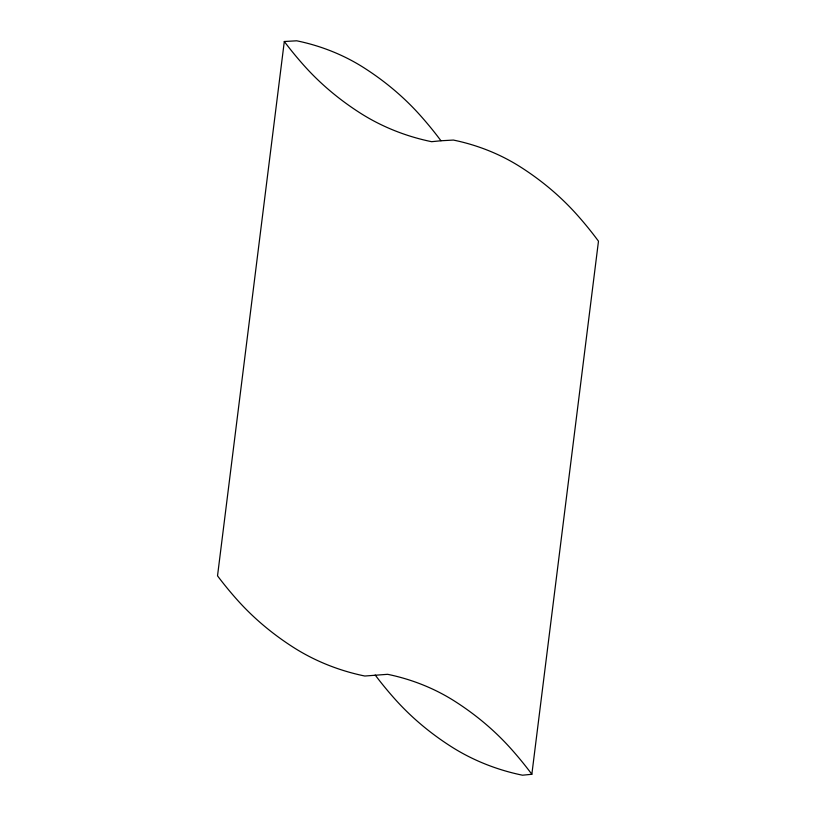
<?xml version="1.0" encoding="UTF-8"?>
<svg xmlns="http://www.w3.org/2000/svg" width="816" height="816" viewBox="0 0 816 816"><rect width="100%" height="100%" fill="white"/><g stroke="black" fill="none" stroke-linecap="round" stroke-linejoin="round"><path stroke-width="1.22" d="M531.848 774.282L598.475 241.189A411.998 341.557 6.4 0 0 576.647 214.363A272.717 226.093 6.4 0 0 520.465 166.964A174.124 144.361 6.4 0 0 453.39 140.066L440.966 140.77A411.998 341.557 6.4 0 0 419.985 115.097A272.717 226.093 6.4 0 0 363.803 67.687A174.124 144.361 6.4 0 0 296.718 40.8L284.305 41.504L217.525 575.841A411.998 341.557 6.4 0 0 237.415 600.076A272.717 226.093 6.4 0 0 293.597 647.476A184.895 153.286 6.4 0 0 364.834 676.025L387.61 674.312A174.124 144.361 6.4 0 1 454.685 701.199A272.717 226.093 6.4 0 1 510.867 748.609A411.998 341.557 6.4 0 1 531.848 774.282L522.495 775.2A184.895 153.286 6.4 0 1 451.268 746.65A272.717 226.093 6.4 0 1 395.087 699.241A411.998 341.557 6.4 0 1 375.187 675.016M440.966 140.77L431.613 141.688A184.895 153.286 6.4 0 1 360.376 113.138A272.717 226.093 6.4 0 1 304.195 65.729A411.998 341.557 6.4 0 1 284.305 41.504"/></g></svg>
